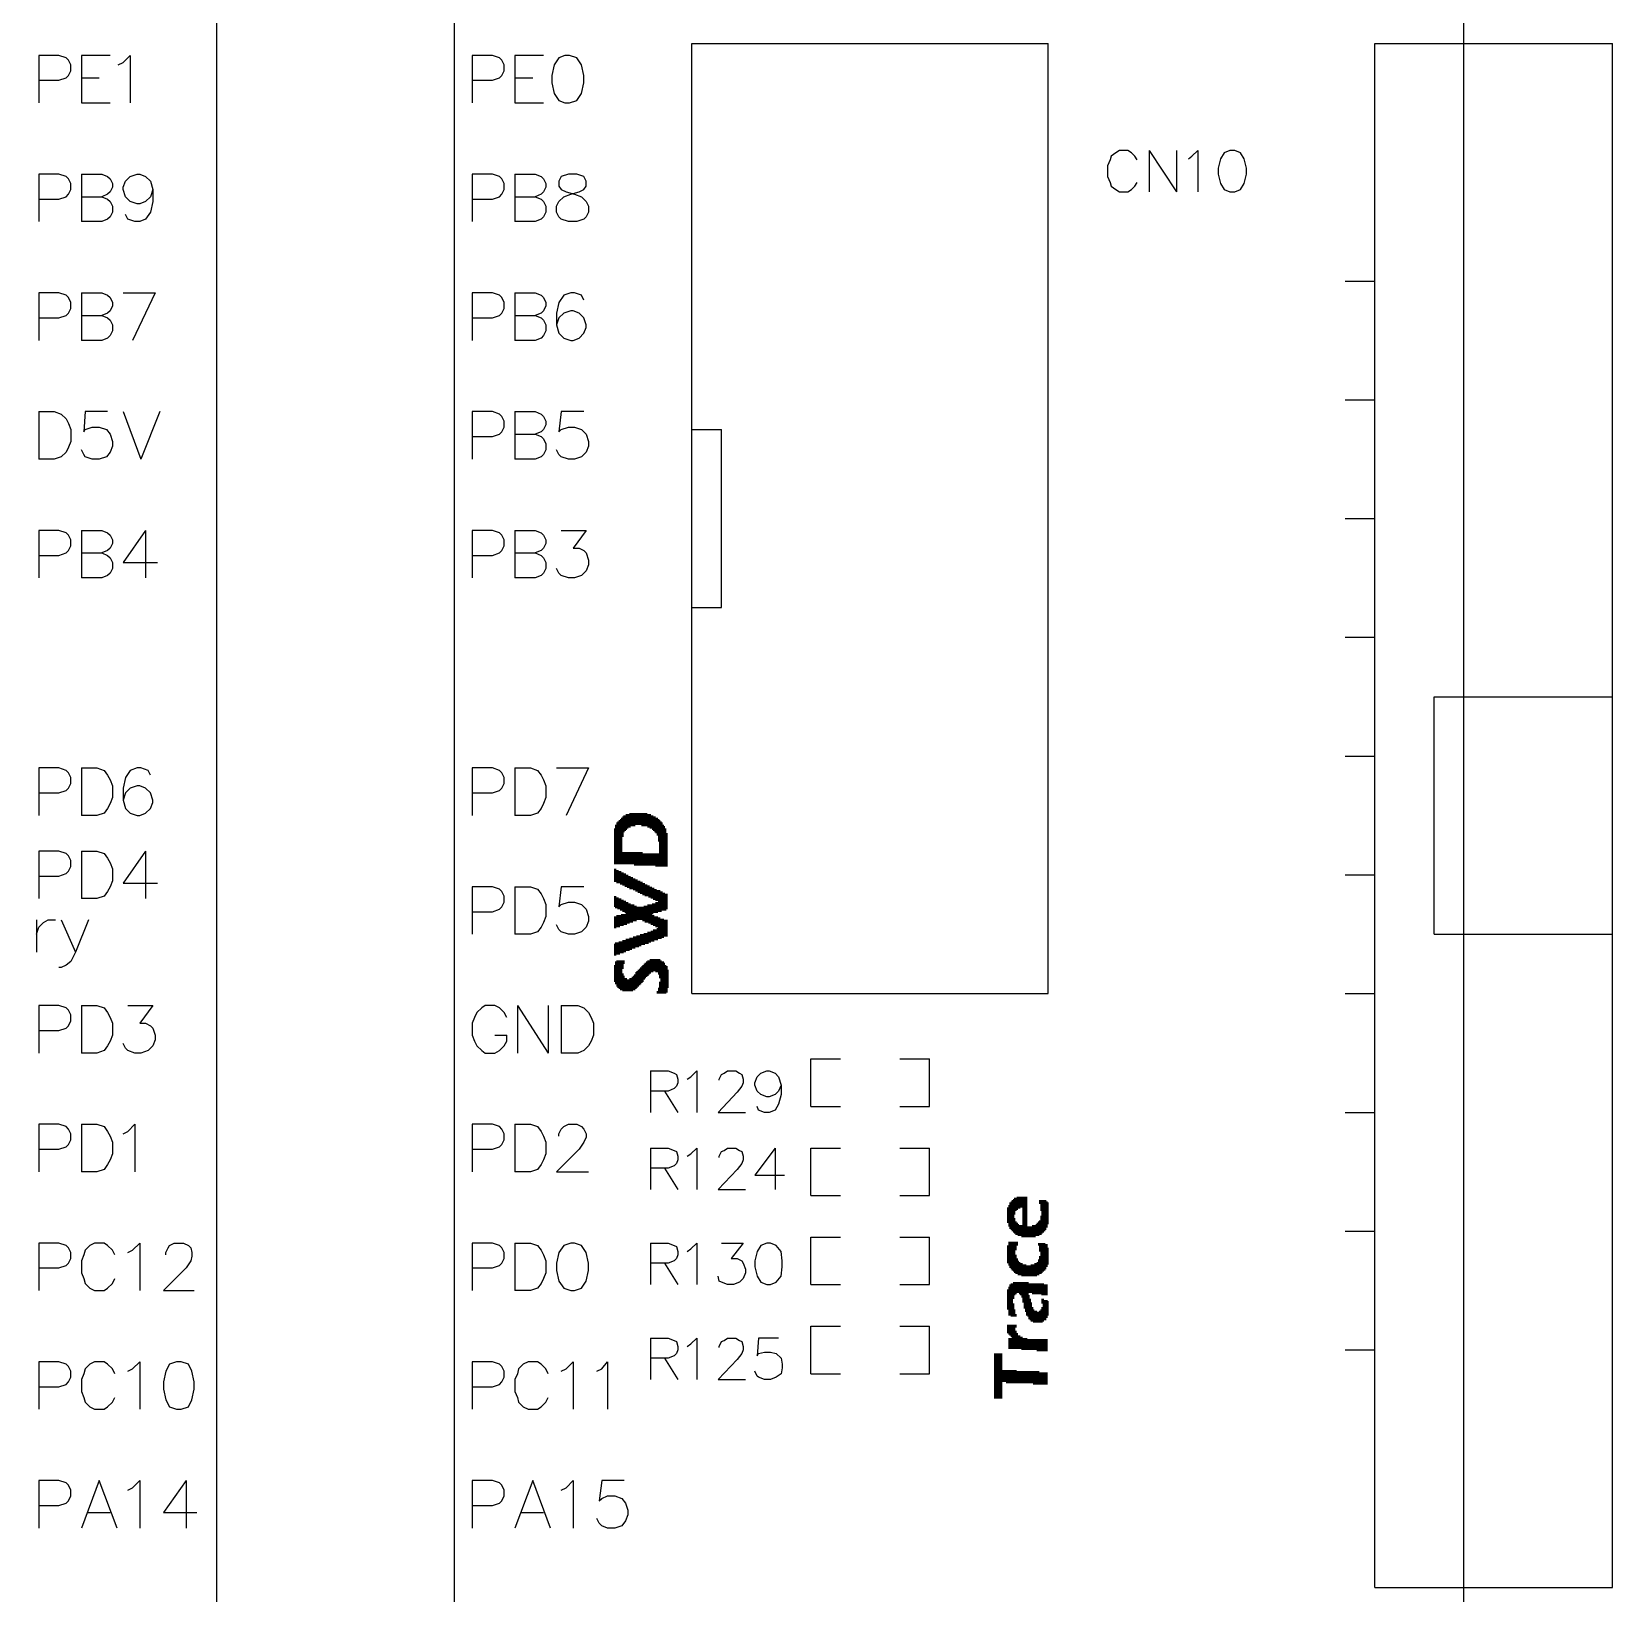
# Model space of a CAD drawing. Extents: x 38.11 to 42.78, y 50.2 to 57.
# Drawn here: x 41.444 to 42.775, y 53.82 to 55.135 of the extents above; entities that cross this region are included whole.
import ezdxf

# ---------------------------------------------------------------- set-up
doc = ezdxf.new("R2010")
doc.units = 0
doc.layers.add('gm1', color=3, linetype='CONTINUOUS')
doc.layers.add('gto', color=1, linetype='CONTINUOUS')

msp = doc.modelspace()

# ---------------------------------------------------------------- linework, layer by layer
at = {"layer": 'gm1', "color": 3}
msp.add_lwpolyline([(38.15, 50.2), (42.65, 50.2), (42.65, 57)], dxfattribs=at)
at = {"layer": 'gto', "color": 1}
for points in [[(38.15, 50.2), (42.65, 50.2), (42.65, 57)], [(41.6, 53.25), (41.6, 55.75), (41.8, 55.75)], [(41.8, 53.25), (41.8, 55.75)], [(42, 54.325), (42, 55.125)], [(42, 54.325), (42.3, 54.325), (42.3, 55.125)], [(42, 55.125), (42.3, 55.125)], [(42.575, 55.125), (42.775, 55.125)], [(42.575, 53.825), (42.575, 55.125)], [(42.775, 53.825), (42.775, 55.125)], [(41.45, 55.094), (41.467, 55.094), (41.473, 55.096), (41.475, 55.098), (41.477, 55.102), (41.477, 55.107), (41.475, 55.111), (41.473, 55.113), (41.467, 55.115), (41.45, 55.115), (41.45, 55.075)], [(41.51, 55.115), (41.486, 55.115), (41.486, 55.075), (41.51, 55.075)], [(41.517, 55.107), (41.521, 55.109), (41.527, 55.115), (41.527, 55.075)], [(41.815, 55.094), (41.832, 55.094), (41.838, 55.096), (41.84, 55.098), (41.842, 55.102), (41.842, 55.107), (41.84, 55.111), (41.838, 55.113), (41.832, 55.115), (41.815, 55.115), (41.815, 55.075)], [(41.875, 55.115), (41.851, 55.115), (41.851, 55.075), (41.875, 55.075)], [(41.893, 55.115), (41.888, 55.113), (41.884, 55.107), (41.882, 55.098), (41.882, 55.092), (41.884, 55.083), (41.888, 55.077), (41.893, 55.075), (41.897, 55.075), (41.903, 55.077), (41.907, 55.083), (41.909, 55.092), (41.909, 55.098), (41.907, 55.107), (41.903, 55.113), (41.897, 55.115), (41.893, 55.115)], [(41.486, 55.096), (41.501, 55.096)], [(41.851, 55.096), (41.866, 55.096)], [(42.375, 55.027), (42.373, 55.03), (42.37, 55.033), (42.367, 55.035), (42.36, 55.035), (42.357, 55.033), (42.353, 55.03), (42.352, 55.027), (42.35, 55.022), (42.35, 55.013), (42.352, 55.008), (42.353, 55.005), (42.357, 55.002), (42.36, 55), (42.367, 55), (42.37, 55.002), (42.373, 55.005), (42.375, 55.008)], [(42.385, 55.035), (42.385, 55)], [(42.385, 55.035), (42.408, 55)], [(42.408, 55.035), (42.408, 55)], [(42.418, 55.028), (42.421, 55.03), (42.426, 55.035), (42.426, 55)], [(42.453, 55.035), (42.448, 55.033), (42.445, 55.028), (42.443, 55.02), (42.443, 55.015), (42.445, 55.007), (42.448, 55.002), (42.453, 55), (42.457, 55), (42.462, 55.002), (42.465, 55.007), (42.467, 55.015), (42.467, 55.02), (42.465, 55.028), (42.462, 55.033), (42.457, 55.035), (42.453, 55.035)], [(41.45, 54.994), (41.467, 54.994), (41.473, 54.996), (41.475, 54.998), (41.477, 55.002), (41.477, 55.007), (41.475, 55.011), (41.473, 55.013), (41.467, 55.015), (41.45, 55.015), (41.45, 54.975)], [(41.486, 55.015), (41.486, 54.975)], [(41.486, 55.015), (41.503, 55.015), (41.508, 55.013), (41.51, 55.011), (41.512, 55.007), (41.512, 55.004), (41.51, 55), (41.508, 54.998), (41.503, 54.996)], [(41.546, 55.002), (41.544, 54.996), (41.54, 54.992), (41.535, 54.99), (41.533, 54.99), (41.527, 54.992), (41.523, 54.996), (41.521, 55.002), (41.521, 55.004), (41.523, 55.009), (41.527, 55.013), (41.533, 55.015), (41.535, 55.015), (41.54, 55.013), (41.544, 55.009), (41.546, 55.002), (41.546, 54.992), (41.544, 54.983), (41.54, 54.977), (41.535, 54.975), (41.531, 54.975), (41.525, 54.977), (41.523, 54.981)], [(41.815, 54.994), (41.832, 54.994), (41.838, 54.996), (41.84, 54.998), (41.842, 55.002), (41.842, 55.007), (41.84, 55.011), (41.838, 55.013), (41.832, 55.015), (41.815, 55.015), (41.815, 54.975)], [(41.851, 55.015), (41.851, 54.975)], [(41.851, 55.015), (41.868, 55.015), (41.873, 55.013), (41.875, 55.011), (41.877, 55.007), (41.877, 55.004), (41.875, 55), (41.873, 54.998), (41.868, 54.996)], [(41.896, 55.015), (41.89, 55.013), (41.888, 55.009), (41.888, 55.005), (41.89, 55.002), (41.894, 55), (41.901, 54.998), (41.907, 54.996), (41.911, 54.992), (41.913, 54.988), (41.913, 54.983), (41.911, 54.979), (41.909, 54.977), (41.903, 54.975), (41.896, 54.975), (41.89, 54.977), (41.888, 54.979), (41.886, 54.983), (41.886, 54.988), (41.888, 54.992), (41.892, 54.996), (41.898, 54.998), (41.905, 55), (41.909, 55.002), (41.911, 55.005), (41.911, 55.009), (41.909, 55.013), (41.903, 55.015), (41.896, 55.015)], [(41.486, 54.996), (41.503, 54.996), (41.508, 54.994), (41.51, 54.992), (41.512, 54.988), (41.512, 54.983), (41.51, 54.979), (41.508, 54.977), (41.503, 54.975), (41.486, 54.975)], [(41.851, 54.996), (41.868, 54.996), (41.873, 54.994), (41.875, 54.992), (41.877, 54.988), (41.877, 54.983), (41.875, 54.979), (41.873, 54.977), (41.868, 54.975), (41.851, 54.975)], [(42.55, 54.925), (42.575, 54.925)], [(41.45, 54.894), (41.467, 54.894), (41.473, 54.896), (41.475, 54.898), (41.477, 54.902), (41.477, 54.907), (41.475, 54.911), (41.473, 54.913), (41.467, 54.915), (41.45, 54.915), (41.45, 54.875)], [(41.486, 54.915), (41.486, 54.875)], [(41.486, 54.915), (41.503, 54.915), (41.508, 54.913), (41.51, 54.911), (41.512, 54.907), (41.512, 54.904), (41.51, 54.9), (41.508, 54.898), (41.503, 54.896)], [(41.521, 54.915), (41.548, 54.915)], [(41.548, 54.915), (41.529, 54.875)], [(41.815, 54.894), (41.832, 54.894), (41.838, 54.896), (41.84, 54.898), (41.842, 54.902), (41.842, 54.907), (41.84, 54.911), (41.838, 54.913), (41.832, 54.915), (41.815, 54.915), (41.815, 54.875)], [(41.851, 54.915), (41.851, 54.875)], [(41.851, 54.915), (41.868, 54.915), (41.873, 54.913), (41.875, 54.911), (41.877, 54.907), (41.877, 54.904), (41.875, 54.9), (41.873, 54.898), (41.868, 54.896)], [(41.909, 54.909), (41.907, 54.913), (41.901, 54.915), (41.898, 54.915), (41.892, 54.913), (41.888, 54.907), (41.886, 54.898), (41.886, 54.888), (41.888, 54.881), (41.892, 54.877), (41.898, 54.875), (41.9, 54.875), (41.905, 54.877), (41.909, 54.881), (41.911, 54.886), (41.911, 54.888), (41.909, 54.894), (41.905, 54.898), (41.9, 54.9), (41.898, 54.9), (41.892, 54.898), (41.888, 54.894), (41.886, 54.888)], [(41.486, 54.896), (41.503, 54.896), (41.508, 54.894), (41.51, 54.892), (41.512, 54.888), (41.512, 54.883), (41.51, 54.879), (41.508, 54.877), (41.503, 54.875), (41.486, 54.875)], [(41.851, 54.896), (41.868, 54.896), (41.873, 54.894), (41.875, 54.892), (41.877, 54.888), (41.877, 54.883), (41.875, 54.879), (41.873, 54.877), (41.868, 54.875), (41.851, 54.875)], [(42.55, 54.825), (42.575, 54.825)], [(41.45, 54.815), (41.45, 54.775)], [(41.45, 54.815), (41.463, 54.815), (41.469, 54.813), (41.473, 54.809), (41.475, 54.805), (41.477, 54.8), (41.477, 54.79), (41.475, 54.785), (41.473, 54.781), (41.469, 54.777), (41.463, 54.775), (41.45, 54.775)], [(41.508, 54.815), (41.489, 54.815), (41.488, 54.798), (41.489, 54.8), (41.495, 54.802), (41.501, 54.802), (41.507, 54.8), (41.51, 54.796), (41.512, 54.79), (41.512, 54.786), (41.51, 54.781), (41.507, 54.777), (41.501, 54.775), (41.495, 54.775), (41.489, 54.777), (41.488, 54.779), (41.486, 54.783)], [(41.521, 54.815), (41.536, 54.775)], [(41.552, 54.815), (41.536, 54.775)], [(41.815, 54.794), (41.832, 54.794), (41.838, 54.796), (41.84, 54.798), (41.842, 54.802), (41.842, 54.807), (41.84, 54.811), (41.838, 54.813), (41.832, 54.815), (41.815, 54.815), (41.815, 54.775)], [(41.851, 54.815), (41.851, 54.775)], [(41.851, 54.815), (41.868, 54.815), (41.873, 54.813), (41.875, 54.811), (41.877, 54.807), (41.877, 54.804), (41.875, 54.8), (41.873, 54.798), (41.868, 54.796)], [(41.909, 54.815), (41.89, 54.815), (41.888, 54.798), (41.89, 54.8), (41.896, 54.802), (41.901, 54.802), (41.907, 54.8), (41.911, 54.796), (41.913, 54.79), (41.913, 54.786), (41.911, 54.781), (41.907, 54.777), (41.901, 54.775), (41.896, 54.775), (41.89, 54.777), (41.888, 54.779), (41.886, 54.783)], [(42, 54.8), (42.025, 54.8)], [(42.025, 54.65), (42.025, 54.8)], [(41.851, 54.796), (41.868, 54.796), (41.873, 54.794), (41.875, 54.792), (41.877, 54.788), (41.877, 54.783), (41.875, 54.779), (41.873, 54.777), (41.868, 54.775), (41.851, 54.775)], [(42.55, 54.725), (42.575, 54.725)], [(41.45, 54.694), (41.467, 54.694), (41.473, 54.696), (41.475, 54.698), (41.477, 54.702), (41.477, 54.707), (41.475, 54.711), (41.473, 54.713), (41.467, 54.715), (41.45, 54.715), (41.45, 54.675)], [(41.486, 54.715), (41.486, 54.675)], [(41.486, 54.715), (41.503, 54.715), (41.508, 54.713), (41.51, 54.711), (41.512, 54.707), (41.512, 54.704), (41.51, 54.7), (41.508, 54.698), (41.503, 54.696)], [(41.54, 54.715), (41.521, 54.688), (41.55, 54.688)], [(41.54, 54.715), (41.54, 54.675)], [(41.815, 54.694), (41.832, 54.694), (41.838, 54.696), (41.84, 54.698), (41.842, 54.702), (41.842, 54.707), (41.84, 54.711), (41.838, 54.713), (41.832, 54.715), (41.815, 54.715), (41.815, 54.675)], [(41.851, 54.715), (41.851, 54.675)], [(41.851, 54.715), (41.868, 54.715), (41.873, 54.713), (41.875, 54.711), (41.877, 54.707), (41.877, 54.704), (41.875, 54.7), (41.873, 54.698), (41.868, 54.696)], [(41.89, 54.715), (41.911, 54.715), (41.9, 54.7), (41.905, 54.7), (41.909, 54.698), (41.911, 54.696), (41.913, 54.69), (41.913, 54.686), (41.911, 54.681), (41.907, 54.677), (41.901, 54.675), (41.896, 54.675), (41.89, 54.677), (41.888, 54.679), (41.886, 54.683)], [(41.486, 54.696), (41.503, 54.696), (41.508, 54.694), (41.51, 54.692), (41.512, 54.688), (41.512, 54.683), (41.51, 54.679), (41.508, 54.677), (41.503, 54.675), (41.486, 54.675)], [(41.851, 54.696), (41.868, 54.696), (41.873, 54.694), (41.875, 54.692), (41.877, 54.688), (41.877, 54.683), (41.875, 54.679), (41.873, 54.677), (41.868, 54.675), (41.851, 54.675)], [(42, 54.65), (42.025, 54.65)], [(42.55, 54.625), (42.575, 54.625)], [(42.625, 54.575), (42.775, 54.575)], [(42.625, 54.375), (42.625, 54.575)], [(42.55, 54.525), (42.575, 54.525)], [(41.45, 54.494), (41.467, 54.494), (41.473, 54.496), (41.475, 54.498), (41.477, 54.502), (41.477, 54.507), (41.475, 54.511), (41.473, 54.513), (41.467, 54.515), (41.45, 54.515), (41.45, 54.475)], [(41.486, 54.515), (41.486, 54.475)], [(41.486, 54.515), (41.499, 54.515), (41.505, 54.513), (41.508, 54.509), (41.51, 54.505), (41.512, 54.5), (41.512, 54.49), (41.51, 54.485), (41.508, 54.481), (41.505, 54.477), (41.499, 54.475), (41.486, 54.475)], [(41.544, 54.509), (41.542, 54.513), (41.536, 54.515), (41.533, 54.515), (41.527, 54.513), (41.523, 54.507), (41.521, 54.498), (41.521, 54.488), (41.523, 54.481), (41.527, 54.477), (41.533, 54.475), (41.535, 54.475), (41.54, 54.477), (41.544, 54.481), (41.546, 54.486), (41.546, 54.488), (41.544, 54.494), (41.54, 54.498), (41.535, 54.5), (41.533, 54.5), (41.527, 54.498), (41.523, 54.494), (41.521, 54.488)], [(41.815, 54.494), (41.832, 54.494), (41.838, 54.496), (41.84, 54.498), (41.842, 54.502), (41.842, 54.507), (41.84, 54.511), (41.838, 54.513), (41.832, 54.515), (41.815, 54.515), (41.815, 54.475)], [(41.851, 54.515), (41.851, 54.475)], [(41.851, 54.515), (41.864, 54.515), (41.87, 54.513), (41.873, 54.509), (41.875, 54.505), (41.877, 54.5), (41.877, 54.49), (41.875, 54.485), (41.873, 54.481), (41.87, 54.477), (41.864, 54.475), (41.851, 54.475)], [(41.886, 54.515), (41.913, 54.515)], [(41.913, 54.515), (41.894, 54.475)], [(41.936, 54.434), (41.936, 54.467)], [(41.937, 54.434), (41.937, 54.469)], [(41.938, 54.434), (41.938, 54.47)], [(41.939, 54.434), (41.939, 54.471)], [(41.94, 54.434), (41.94, 54.472)], [(41.941, 54.434), (41.941, 54.473)], [(41.942, 54.457), (41.942, 54.474)], [(41.943, 54.461), (41.943, 54.475)], [(41.944, 54.462), (41.944, 54.475)], [(41.945, 54.463), (41.945, 54.476)], [(41.946, 54.464), (41.946, 54.476)], [(41.947, 54.465), (41.947, 54.476)], [(41.948, 54.465), (41.948, 54.477)], [(41.949, 54.466), (41.949, 54.477)], [(41.95, 54.466), (41.95, 54.477)], [(41.951, 54.466), (41.951, 54.477)], [(41.952, 54.466), (41.952, 54.477)], [(41.953, 54.467), (41.953, 54.477)], [(41.954, 54.467), (41.954, 54.477)], [(41.955, 54.467), (41.955, 54.477)], [(41.956, 54.467), (41.956, 54.477)], [(41.957, 54.467), (41.957, 54.477)], [(41.958, 54.466), (41.958, 54.477)], [(41.959, 54.466), (41.959, 54.477)], [(41.96, 54.466), (41.96, 54.477)], [(41.961, 54.466), (41.961, 54.477)], [(41.962, 54.466), (41.962, 54.477)], [(41.963, 54.465), (41.963, 54.476)], [(41.964, 54.465), (41.964, 54.476)], [(41.965, 54.464), (41.965, 54.476)], [(41.966, 54.464), (41.966, 54.475)], [(41.967, 54.463), (41.967, 54.475)], [(41.968, 54.462), (41.968, 54.474)], [(41.969, 54.461), (41.969, 54.474)], [(41.97, 54.46), (41.97, 54.473)], [(41.971, 54.458), (41.971, 54.473)], [(41.972, 54.453), (41.972, 54.472)], [(41.973, 54.432), (41.973, 54.471)], [(41.974, 54.432), (41.974, 54.47)], [(41.975, 54.432), (41.975, 54.469)], [(41.976, 54.432), (41.976, 54.467)], [(41.977, 54.432), (41.977, 54.466)], [(41.935, 54.434), (41.935, 54.464)], [(41.978, 54.432), (41.978, 54.464)], [(41.979, 54.432), (41.979, 54.46)], [(41.45, 54.424), (41.467, 54.424), (41.473, 54.426), (41.475, 54.428), (41.477, 54.432), (41.477, 54.437), (41.475, 54.441), (41.473, 54.443), (41.467, 54.445), (41.45, 54.445), (41.45, 54.405)], [(41.486, 54.445), (41.486, 54.405)], [(41.486, 54.445), (41.499, 54.445), (41.505, 54.443), (41.508, 54.439), (41.51, 54.435), (41.512, 54.43), (41.512, 54.42), (41.51, 54.415), (41.508, 54.411), (41.505, 54.407), (41.499, 54.405), (41.486, 54.405)], [(41.54, 54.445), (41.521, 54.418), (41.55, 54.418)], [(41.54, 54.445), (41.54, 54.405)], [(41.942, 54.434), (41.942, 54.444)], [(41.943, 54.434), (41.943, 54.444)], [(41.944, 54.434), (41.944, 54.444)], [(41.945, 54.434), (41.945, 54.444)], [(41.946, 54.434), (41.946, 54.444)], [(41.947, 54.434), (41.947, 54.444)], [(41.948, 54.434), (41.948, 54.444)], [(41.949, 54.434), (41.949, 54.444)], [(41.95, 54.434), (41.95, 54.444)], [(41.951, 54.434), (41.951, 54.444)], [(41.952, 54.433), (41.952, 54.444)], [(41.953, 54.433), (41.953, 54.444)], [(41.954, 54.433), (41.954, 54.444)], [(41.955, 54.433), (41.955, 54.444)], [(41.956, 54.433), (41.956, 54.444)], [(41.957, 54.433), (41.957, 54.444)], [(41.958, 54.433), (41.958, 54.444)], [(41.959, 54.433), (41.959, 54.443)], [(41.96, 54.433), (41.96, 54.443)], [(41.961, 54.433), (41.961, 54.443)], [(41.962, 54.433), (41.962, 54.443)], [(41.963, 54.433), (41.963, 54.443)], [(41.964, 54.433), (41.964, 54.443)], [(41.965, 54.433), (41.965, 54.443)], [(41.966, 54.433), (41.966, 54.443)], [(41.967, 54.433), (41.967, 54.443)], [(41.968, 54.433), (41.968, 54.443)], [(41.969, 54.433), (41.969, 54.443)], [(41.97, 54.432), (41.97, 54.443)], [(41.971, 54.432), (41.971, 54.443)], [(41.972, 54.432), (41.972, 54.443)], [(41.935, 54.419), (41.935, 54.43)], [(41.936, 54.419), (41.936, 54.43)], [(41.937, 54.418), (41.937, 54.429)], [(41.938, 54.418), (41.938, 54.429)], [(41.939, 54.418), (41.939, 54.428)], [(41.94, 54.417), (41.94, 54.428)], [(41.941, 54.417), (41.941, 54.427)], [(41.942, 54.416), (41.942, 54.427)], [(41.943, 54.416), (41.943, 54.426)], [(41.944, 54.415), (41.944, 54.426)], [(41.945, 54.415), (41.945, 54.425)], [(41.946, 54.414), (41.946, 54.425)], [(42.55, 54.425), (42.575, 54.425)], [(41.815, 54.394), (41.832, 54.394), (41.838, 54.396), (41.84, 54.398), (41.842, 54.402), (41.842, 54.407), (41.84, 54.411), (41.838, 54.413), (41.832, 54.415), (41.815, 54.415), (41.815, 54.375)], [(41.851, 54.415), (41.851, 54.375)], [(41.851, 54.415), (41.864, 54.415), (41.87, 54.413), (41.873, 54.409), (41.875, 54.405), (41.877, 54.4), (41.877, 54.39), (41.875, 54.385), (41.873, 54.381), (41.87, 54.377), (41.864, 54.375), (41.851, 54.375)], [(41.909, 54.415), (41.89, 54.415), (41.888, 54.398), (41.89, 54.4), (41.896, 54.402), (41.901, 54.402), (41.907, 54.4), (41.911, 54.396), (41.913, 54.39), (41.913, 54.386), (41.911, 54.381), (41.907, 54.377), (41.901, 54.375), (41.896, 54.375), (41.89, 54.377), (41.888, 54.379), (41.886, 54.383)], [(41.947, 54.414), (41.947, 54.424)], [(41.948, 54.413), (41.948, 54.424)], [(41.949, 54.413), (41.949, 54.423)], [(41.95, 54.413), (41.95, 54.423)], [(41.951, 54.412), (41.951, 54.422)], [(41.952, 54.412), (41.952, 54.422)], [(41.953, 54.411), (41.953, 54.421)], [(41.954, 54.411), (41.954, 54.421)], [(41.955, 54.41), (41.955, 54.42)], [(41.956, 54.41), (41.956, 54.42)], [(41.957, 54.409), (41.957, 54.419)], [(41.958, 54.409), (41.958, 54.419)], [(41.959, 54.408), (41.959, 54.418)], [(41.96, 54.408), (41.96, 54.418)], [(41.961, 54.407), (41.961, 54.417)], [(41.962, 54.407), (41.962, 54.417)], [(41.963, 54.407), (41.963, 54.416)], [(41.964, 54.406), (41.964, 54.416)], [(41.965, 54.406), (41.965, 54.415)], [(41.966, 54.405), (41.966, 54.415)], [(41.967, 54.405), (41.967, 54.414)], [(41.968, 54.404), (41.968, 54.414)], [(41.969, 54.404), (41.969, 54.413)], [(41.97, 54.403), (41.97, 54.413)], [(41.971, 54.403), (41.971, 54.412)], [(41.972, 54.394), (41.972, 54.412)], [(41.973, 54.394), (41.973, 54.412)], [(41.935, 54.398), (41.935, 54.407)], [(41.936, 54.397), (41.936, 54.407)], [(41.937, 54.397), (41.937, 54.406)], [(41.938, 54.396), (41.938, 54.406)], [(41.939, 54.396), (41.939, 54.405)], [(41.94, 54.395), (41.94, 54.405)], [(41.941, 54.395), (41.941, 54.404)], [(41.942, 54.394), (41.942, 54.404)], [(41.943, 54.394), (41.943, 54.403)], [(41.944, 54.393), (41.944, 54.403)], [(41.945, 54.383), (41.945, 54.402)], [(41.946, 54.384), (41.946, 54.402)], [(41.947, 54.384), (41.947, 54.401)], [(41.948, 54.385), (41.948, 54.401)], [(41.949, 54.385), (41.949, 54.4)], [(41.95, 54.385), (41.95, 54.4)], [(41.951, 54.386), (41.951, 54.4)], [(41.952, 54.386), (41.952, 54.399)], [(41.953, 54.386), (41.953, 54.399)], [(41.954, 54.387), (41.954, 54.398)], [(41.955, 54.387), (41.955, 54.398)], [(41.956, 54.387), (41.956, 54.398)], [(41.957, 54.387), (41.957, 54.398)], [(41.958, 54.387), (41.958, 54.398)], [(41.959, 54.386), (41.959, 54.398)], [(41.96, 54.386), (41.96, 54.399)], [(41.961, 54.385), (41.961, 54.399)], [(41.962, 54.385), (41.962, 54.399)], [(41.963, 54.385), (41.963, 54.4)], [(41.964, 54.384), (41.964, 54.4)], [(41.965, 54.384), (41.965, 54.4)], [(41.966, 54.383), (41.966, 54.4)], [(41.967, 54.392), (41.967, 54.401)], [(41.968, 54.393), (41.968, 54.401)], [(41.969, 54.393), (41.969, 54.401)], [(41.97, 54.393), (41.97, 54.402)], [(41.971, 54.393), (41.971, 54.402)], [(41.974, 54.394), (41.974, 54.411)], [(41.975, 54.395), (41.975, 54.411)], [(41.976, 54.395), (41.976, 54.41)], [(41.977, 54.395), (41.977, 54.41)], [(41.978, 54.395), (41.978, 54.409)], [(41.979, 54.396), (41.979, 54.409)], [(41.448, 54.387), (41.448, 54.36)], [(41.448, 54.375), (41.45, 54.381), (41.454, 54.385), (41.458, 54.387), (41.464, 54.387)], [(41.492, 54.387), (41.481, 54.36), (41.477, 54.352), (41.473, 54.349), (41.469, 54.347), (41.467, 54.347)], [(41.469, 54.387), (41.481, 54.36)], [(41.935, 54.38), (41.935, 54.39)], [(41.936, 54.38), (41.936, 54.39)], [(41.937, 54.381), (41.937, 54.391)], [(41.938, 54.381), (41.938, 54.391)], [(41.939, 54.381), (41.939, 54.391)], [(41.94, 54.382), (41.94, 54.391)], [(41.941, 54.382), (41.941, 54.392)], [(41.942, 54.382), (41.942, 54.392)], [(41.943, 54.383), (41.943, 54.392)], [(41.944, 54.383), (41.944, 54.392)], [(41.967, 54.383), (41.967, 54.391)], [(41.968, 54.382), (41.968, 54.391)], [(41.969, 54.382), (41.969, 54.39)], [(41.97, 54.381), (41.97, 54.39)], [(41.971, 54.381), (41.971, 54.39)], [(41.972, 54.371), (41.972, 54.389)], [(41.973, 54.371), (41.973, 54.389)], [(41.974, 54.371), (41.974, 54.388)], [(41.975, 54.372), (41.975, 54.388)], [(41.976, 54.372), (41.976, 54.388)], [(41.977, 54.373), (41.977, 54.387)], [(41.978, 54.373), (41.978, 54.387)], [(41.979, 54.373), (41.979, 54.387)], [(41.948, 54.362), (41.948, 54.372)], [(41.949, 54.362), (41.949, 54.372)], [(41.95, 54.363), (41.95, 54.372)], [(41.951, 54.363), (41.951, 54.373)], [(41.952, 54.363), (41.952, 54.373)], [(41.953, 54.364), (41.953, 54.373)], [(41.954, 54.364), (41.954, 54.374)], [(41.955, 54.364), (41.955, 54.374)], [(41.956, 54.365), (41.956, 54.374)], [(41.957, 54.365), (41.957, 54.375)], [(41.958, 54.366), (41.958, 54.375)], [(41.959, 54.366), (41.959, 54.375)], [(41.96, 54.366), (41.96, 54.376)], [(41.961, 54.367), (41.961, 54.376)], [(41.962, 54.367), (41.962, 54.376)], [(41.963, 54.367), (41.963, 54.377)], [(41.964, 54.368), (41.964, 54.377)], [(41.965, 54.368), (41.965, 54.377)], [(41.966, 54.369), (41.966, 54.378)], [(41.967, 54.369), (41.967, 54.378)], [(41.968, 54.369), (41.968, 54.379)], [(41.969, 54.37), (41.969, 54.379)], [(41.97, 54.37), (41.97, 54.379)], [(41.971, 54.37), (41.971, 54.38)], [(42.625, 54.375), (42.775, 54.375)], [(41.935, 54.357), (41.935, 54.367)], [(41.936, 54.357), (41.936, 54.368)], [(41.937, 54.358), (41.937, 54.368)], [(41.938, 54.358), (41.938, 54.368)], [(41.939, 54.358), (41.939, 54.369)], [(41.94, 54.359), (41.94, 54.369)], [(41.941, 54.359), (41.941, 54.369)], [(41.942, 54.359), (41.942, 54.37)], [(41.943, 54.36), (41.943, 54.37)], [(41.944, 54.36), (41.944, 54.37)], [(41.945, 54.361), (41.945, 54.371)], [(41.946, 54.361), (41.946, 54.371)], [(41.947, 54.361), (41.947, 54.371)], [(41.935, 54.335), (41.935, 54.349)], [(41.936, 54.333), (41.936, 54.352)], [(41.937, 54.331), (41.937, 54.353)], [(41.938, 54.33), (41.938, 54.353)], [(41.939, 54.329), (41.939, 54.353)], [(41.94, 54.328), (41.94, 54.353)], [(41.941, 54.328), (41.941, 54.353)], [(41.942, 54.346), (41.942, 54.353)], [(41.943, 54.35), (41.943, 54.353)], [(41.955, 54.331), (41.955, 54.345)], [(41.956, 54.332), (41.956, 54.346)], [(41.957, 54.333), (41.957, 54.347)], [(41.958, 54.334), (41.958, 54.348)], [(41.959, 54.335), (41.959, 54.349)], [(41.96, 54.337), (41.96, 54.35)], [(41.961, 54.338), (41.961, 54.351)], [(41.962, 54.339), (41.962, 54.352)], [(41.963, 54.34), (41.963, 54.353)], [(41.964, 54.341), (41.964, 54.353)], [(41.965, 54.342), (41.965, 54.354)], [(41.966, 54.343), (41.966, 54.354)], [(41.967, 54.343), (41.967, 54.354)], [(41.968, 54.344), (41.968, 54.354)], [(41.969, 54.344), (41.969, 54.354)], [(41.97, 54.343), (41.97, 54.354)], [(41.971, 54.343), (41.971, 54.354)], [(41.972, 54.341), (41.972, 54.354)], [(41.973, 54.338), (41.973, 54.354)], [(41.974, 54.325), (41.974, 54.353)], [(41.975, 54.325), (41.975, 54.352)], [(41.976, 54.325), (41.976, 54.352)], [(41.977, 54.325), (41.977, 54.351)], [(41.978, 54.325), (41.978, 54.349)], [(41.979, 54.326), (41.979, 54.348)], [(41.98, 54.33), (41.98, 54.345)], [(41.942, 54.327), (41.942, 54.342)], [(41.943, 54.327), (41.943, 54.34)], [(41.944, 54.327), (41.944, 54.338)], [(41.945, 54.327), (41.945, 54.338)], [(41.946, 54.327), (41.946, 54.337)], [(41.947, 54.327), (41.947, 54.337)], [(41.948, 54.327), (41.948, 54.338)], [(41.949, 54.327), (41.949, 54.338)], [(41.95, 54.327), (41.95, 54.339)], [(41.951, 54.328), (41.951, 54.34)], [(41.952, 54.328), (41.952, 54.341)], [(41.953, 54.329), (41.953, 54.343)], [(41.954, 54.33), (41.954, 54.344)], [(41.973, 54.325), (41.973, 54.335)], [(41.971, 54.325), (41.971, 54.327)], [(41.972, 54.325), (41.972, 54.33)], [(42.55, 54.325), (42.575, 54.325)], [(41.45, 54.294), (41.467, 54.294), (41.473, 54.296), (41.475, 54.298), (41.477, 54.302), (41.477, 54.307), (41.475, 54.311), (41.473, 54.313), (41.467, 54.315), (41.45, 54.315), (41.45, 54.275)], [(41.486, 54.315), (41.486, 54.275)], [(41.486, 54.315), (41.499, 54.315), (41.505, 54.313), (41.508, 54.309), (41.51, 54.305), (41.512, 54.3), (41.512, 54.29), (41.51, 54.285), (41.508, 54.281), (41.505, 54.277), (41.499, 54.275), (41.486, 54.275)], [(41.525, 54.315), (41.546, 54.315), (41.535, 54.3), (41.54, 54.3), (41.544, 54.298), (41.546, 54.296), (41.548, 54.29), (41.548, 54.286), (41.546, 54.281), (41.542, 54.277), (41.536, 54.275), (41.531, 54.275), (41.525, 54.277), (41.523, 54.279), (41.521, 54.283)], [(41.844, 54.305), (41.842, 54.309), (41.838, 54.313), (41.834, 54.315), (41.826, 54.315), (41.823, 54.313), (41.819, 54.309), (41.817, 54.305), (41.815, 54.3), (41.815, 54.29), (41.817, 54.285), (41.819, 54.281), (41.823, 54.277), (41.826, 54.275), (41.834, 54.275), (41.838, 54.277), (41.842, 54.281), (41.844, 54.285), (41.844, 54.29)], [(41.853, 54.315), (41.853, 54.275)], [(41.853, 54.315), (41.879, 54.275)], [(41.879, 54.315), (41.879, 54.275)], [(41.89, 54.315), (41.89, 54.275)], [(41.89, 54.315), (41.904, 54.315), (41.909, 54.313), (41.913, 54.309), (41.915, 54.305), (41.917, 54.3), (41.917, 54.29), (41.915, 54.285), (41.913, 54.281), (41.909, 54.277), (41.904, 54.275), (41.89, 54.275)], [(41.834, 54.29), (41.844, 54.29)], [(42.1, 54.27), (42.125, 54.27)], [(42.1, 54.23), (42.1, 54.27)], [(42.175, 54.23), (42.2, 54.23), (42.2, 54.27)], [(42.175, 54.27), (42.2, 54.27)], [(41.965, 54.26), (41.965, 54.225)], [(41.965, 54.26), (41.98, 54.26), (41.985, 54.258), (41.987, 54.257), (41.988, 54.253), (41.988, 54.25), (41.987, 54.247), (41.985, 54.245), (41.98, 54.243), (41.965, 54.243)], [(41.996, 54.253), (41.999, 54.255), (42.004, 54.26), (42.004, 54.225)], [(42.023, 54.252), (42.023, 54.253), (42.025, 54.257), (42.027, 54.258), (42.03, 54.26), (42.037, 54.26), (42.04, 54.258), (42.042, 54.257), (42.043, 54.253), (42.043, 54.25), (42.042, 54.247), (42.038, 54.242), (42.022, 54.225), (42.045, 54.225)], [(42.075, 54.248), (42.073, 54.243), (42.07, 54.24), (42.065, 54.238), (42.063, 54.238), (42.058, 54.24), (42.055, 54.243), (42.053, 54.248), (42.053, 54.25), (42.055, 54.255), (42.058, 54.258), (42.063, 54.26), (42.065, 54.26), (42.07, 54.258), (42.073, 54.255), (42.075, 54.248), (42.075, 54.24), (42.073, 54.232), (42.07, 54.227), (42.065, 54.225), (42.061, 54.225), (42.056, 54.227), (42.055, 54.23)], [(41.977, 54.243), (41.988, 54.225)], [(42.1, 54.23), (42.125, 54.23)], [(42.55, 54.225), (42.575, 54.225)], [(41.45, 54.194), (41.467, 54.194), (41.473, 54.196), (41.475, 54.198), (41.477, 54.202), (41.477, 54.207), (41.475, 54.211), (41.473, 54.213), (41.467, 54.215), (41.45, 54.215), (41.45, 54.175)], [(41.486, 54.215), (41.486, 54.175)], [(41.486, 54.215), (41.499, 54.215), (41.505, 54.213), (41.508, 54.209), (41.51, 54.205), (41.512, 54.2), (41.512, 54.19), (41.51, 54.185), (41.508, 54.181), (41.505, 54.177), (41.499, 54.175), (41.486, 54.175)], [(41.521, 54.207), (41.525, 54.209), (41.531, 54.215), (41.531, 54.175)], [(41.815, 54.194), (41.832, 54.194), (41.838, 54.196), (41.84, 54.198), (41.842, 54.202), (41.842, 54.207), (41.84, 54.211), (41.838, 54.213), (41.832, 54.215), (41.815, 54.215), (41.815, 54.175)], [(41.851, 54.215), (41.851, 54.175)], [(41.851, 54.215), (41.864, 54.215), (41.87, 54.213), (41.873, 54.209), (41.875, 54.205), (41.877, 54.2), (41.877, 54.19), (41.875, 54.185), (41.873, 54.181), (41.87, 54.177), (41.864, 54.175), (41.851, 54.175)], [(41.888, 54.205), (41.888, 54.207), (41.89, 54.211), (41.892, 54.213), (41.896, 54.215), (41.903, 54.215), (41.907, 54.213), (41.909, 54.211), (41.911, 54.207), (41.911, 54.204), (41.909, 54.2), (41.905, 54.194), (41.886, 54.175), (41.913, 54.175)], [(41.965, 54.195), (41.965, 54.16)], [(41.965, 54.195), (41.98, 54.195), (41.985, 54.193), (41.987, 54.192), (41.988, 54.188), (41.988, 54.185), (41.987, 54.182), (41.985, 54.18), (41.98, 54.178), (41.965, 54.178)], [(41.996, 54.188), (41.999, 54.19), (42.004, 54.195), (42.004, 54.16)], [(42.023, 54.187), (42.023, 54.188), (42.025, 54.192), (42.027, 54.193), (42.03, 54.195), (42.037, 54.195), (42.04, 54.193), (42.042, 54.192), (42.043, 54.188), (42.043, 54.185), (42.042, 54.182), (42.038, 54.177), (42.022, 54.16), (42.045, 54.16)], [(42.07, 54.195), (42.053, 54.172), (42.078, 54.172)], [(42.07, 54.195), (42.07, 54.16)], [(42.1, 54.195), (42.125, 54.195)], [(42.1, 54.155), (42.1, 54.195)], [(42.175, 54.155), (42.2, 54.155), (42.2, 54.195)], [(42.175, 54.195), (42.2, 54.195)], [(41.977, 54.178), (41.988, 54.16)], [(42.1, 54.155), (42.125, 54.155)], [(42.267, 54.129), (42.267, 54.147)], [(42.268, 54.127), (42.268, 54.149)], [(42.269, 54.126), (42.269, 54.15)], [(42.27, 54.125), (42.27, 54.151)], [(42.271, 54.124), (42.271, 54.152)], [(42.272, 54.139), (42.272, 54.153)], [(42.273, 54.142), (42.273, 54.153)], [(42.274, 54.143), (42.274, 54.154)], [(42.275, 54.144), (42.275, 54.154)], [(42.276, 54.144), (42.276, 54.154)], [(42.277, 54.145), (42.277, 54.154)], [(42.278, 54.145), (42.278, 54.154)], [(42.279, 54.12), (42.279, 54.154)], [(42.28, 54.12), (42.28, 54.154)], [(42.281, 54.12), (42.281, 54.154)], [(42.282, 54.12), (42.282, 54.154)], [(42.293, 54.148), (42.293, 54.151)], [(42.294, 54.142), (42.294, 54.151)], [(42.295, 54.123), (42.295, 54.151)], [(42.296, 54.124), (42.296, 54.151)], [(42.297, 54.125), (42.297, 54.151)], [(42.298, 54.126), (42.298, 54.151)], [(42.299, 54.128), (42.299, 54.15)], [(42.3, 54.131), (42.3, 54.149)], [(42.266, 54.132), (42.266, 54.145)], [(42.272, 54.123), (42.272, 54.136)], [(42.273, 54.122), (42.273, 54.133)], [(42.274, 54.122), (42.274, 54.132)], [(42.291, 54.121), (42.291, 54.132)], [(42.292, 54.121), (42.292, 54.133)], [(42.293, 54.122), (42.293, 54.134)], [(42.294, 54.122), (42.294, 54.138)], [(42.1, 54.08), (42.1, 54.12), (42.125, 54.12)], [(42.175, 54.12), (42.2, 54.12)], [(42.2, 54.08), (42.2, 54.12)], [(42.275, 54.121), (42.275, 54.131)], [(42.276, 54.121), (42.276, 54.13)], [(42.277, 54.121), (42.277, 54.13)], [(42.278, 54.12), (42.278, 54.13)], [(42.283, 54.12), (42.283, 54.129)], [(42.284, 54.12), (42.284, 54.129)], [(42.285, 54.12), (42.285, 54.129)], [(42.286, 54.12), (42.286, 54.129)], [(42.287, 54.12), (42.287, 54.13)], [(42.288, 54.12), (42.288, 54.13)], [(42.289, 54.12), (42.289, 54.13)], [(42.29, 54.121), (42.29, 54.131)], [(42.55, 54.125), (42.575, 54.125)], [(41.45, 54.094), (41.467, 54.094), (41.473, 54.096), (41.475, 54.098), (41.477, 54.102), (41.477, 54.107), (41.475, 54.111), (41.473, 54.113), (41.467, 54.115), (41.45, 54.115), (41.45, 54.075)], [(41.514, 54.105), (41.512, 54.109), (41.508, 54.113), (41.505, 54.115), (41.497, 54.115), (41.493, 54.113), (41.489, 54.109), (41.488, 54.105), (41.486, 54.1), (41.486, 54.09), (41.488, 54.085), (41.489, 54.081), (41.493, 54.077), (41.497, 54.075), (41.505, 54.075), (41.508, 54.077), (41.512, 54.081), (41.514, 54.085)], [(41.525, 54.107), (41.529, 54.109), (41.535, 54.115), (41.535, 54.075)], [(41.557, 54.105), (41.557, 54.107), (41.559, 54.111), (41.56, 54.113), (41.564, 54.115), (41.572, 54.115), (41.576, 54.113), (41.578, 54.111), (41.579, 54.107), (41.579, 54.104), (41.578, 54.1), (41.574, 54.094), (41.555, 54.075), (41.581, 54.075)], [(41.815, 54.094), (41.832, 54.094), (41.838, 54.096), (41.84, 54.098), (41.842, 54.102), (41.842, 54.107), (41.84, 54.111), (41.838, 54.113), (41.832, 54.115), (41.815, 54.115), (41.815, 54.075)], [(41.851, 54.115), (41.851, 54.075)], [(41.851, 54.115), (41.864, 54.115), (41.87, 54.113), (41.873, 54.109), (41.875, 54.105), (41.877, 54.1), (41.877, 54.09), (41.875, 54.085), (41.873, 54.081), (41.87, 54.077), (41.864, 54.075), (41.851, 54.075)], [(41.898, 54.115), (41.892, 54.113), (41.888, 54.107), (41.886, 54.098), (41.886, 54.092), (41.888, 54.083), (41.892, 54.077), (41.898, 54.075), (41.901, 54.075), (41.907, 54.077), (41.911, 54.083), (41.913, 54.092), (41.913, 54.098), (41.911, 54.107), (41.907, 54.113), (41.901, 54.115), (41.898, 54.115)], [(41.965, 54.115), (41.965, 54.08)], [(41.965, 54.115), (41.98, 54.115), (41.985, 54.113), (41.987, 54.112), (41.988, 54.108), (41.988, 54.105), (41.987, 54.102), (41.985, 54.1), (41.98, 54.098), (41.965, 54.098)], [(41.996, 54.108), (41.999, 54.11), (42.004, 54.115), (42.004, 54.08)], [(42.025, 54.115), (42.043, 54.115), (42.033, 54.102), (42.038, 54.102), (42.042, 54.1), (42.043, 54.098), (42.045, 54.093), (42.045, 54.09), (42.043, 54.085), (42.04, 54.082), (42.035, 54.08), (42.03, 54.08), (42.025, 54.082), (42.023, 54.083), (42.022, 54.087)], [(42.063, 54.115), (42.058, 54.113), (42.055, 54.108), (42.053, 54.1), (42.053, 54.095), (42.055, 54.087), (42.058, 54.082), (42.063, 54.08), (42.066, 54.08), (42.071, 54.082), (42.075, 54.087), (42.076, 54.095), (42.076, 54.1), (42.075, 54.108), (42.071, 54.113), (42.066, 54.115), (42.063, 54.115)], [(42.266, 54.098), (42.266, 54.113)], [(42.267, 54.096), (42.267, 54.116)], [(42.268, 54.094), (42.268, 54.116)], [(42.269, 54.093), (42.269, 54.116)], [(42.27, 54.092), (42.27, 54.116)], [(42.271, 54.091), (42.271, 54.116)], [(42.272, 54.09), (42.272, 54.116)], [(42.273, 54.109), (42.273, 54.116)], [(42.274, 54.113), (42.274, 54.116)], [(42.292, 54.113), (42.292, 54.115)], [(42.293, 54.108), (42.293, 54.115)], [(42.294, 54.089), (42.294, 54.115)], [(42.295, 54.09), (42.295, 54.115)], [(42.296, 54.091), (42.296, 54.115)], [(42.297, 54.092), (42.297, 54.115)], [(42.298, 54.093), (42.298, 54.114)], [(42.299, 54.095), (42.299, 54.114)], [(42.3, 54.097), (42.3, 54.111)], [(41.977, 54.098), (41.988, 54.08)], [(42.273, 54.089), (42.273, 54.105)], [(42.274, 54.089), (42.274, 54.102)], [(42.275, 54.088), (42.275, 54.1)], [(42.276, 54.088), (42.276, 54.099)], [(42.277, 54.088), (42.277, 54.098)], [(42.278, 54.087), (42.278, 54.098)], [(42.279, 54.087), (42.279, 54.097)], [(42.28, 54.087), (42.28, 54.097)], [(42.281, 54.087), (42.281, 54.097)], [(42.282, 54.087), (42.282, 54.096)], [(42.283, 54.087), (42.283, 54.096)], [(42.284, 54.087), (42.284, 54.096)], [(42.285, 54.087), (42.285, 54.096)], [(42.286, 54.087), (42.286, 54.097)], [(42.287, 54.087), (42.287, 54.097)], [(42.288, 54.087), (42.288, 54.097)], [(42.289, 54.087), (42.289, 54.098)], [(42.29, 54.087), (42.29, 54.098)], [(42.291, 54.088), (42.291, 54.099)], [(42.292, 54.088), (42.292, 54.101)], [(42.293, 54.089), (42.293, 54.104)], [(42.1, 54.08), (42.125, 54.08)], [(42.175, 54.08), (42.2, 54.08)], [(42.268, 54.054), (42.268, 54.08)], [(42.269, 54.053), (42.269, 54.081)], [(42.27, 54.053), (42.27, 54.081)], [(42.271, 54.068), (42.271, 54.082)], [(42.272, 54.071), (42.272, 54.082)], [(42.273, 54.072), (42.273, 54.082)], [(42.274, 54.073), (42.274, 54.082)], [(42.275, 54.073), (42.275, 54.082)], [(42.276, 54.072), (42.276, 54.082)], [(42.277, 54.071), (42.277, 54.082)], [(42.278, 54.069), (42.278, 54.082)], [(42.279, 54.065), (42.279, 54.082)], [(42.28, 54.06), (42.28, 54.082)], [(42.281, 54.057), (42.281, 54.082)], [(42.282, 54.054), (42.282, 54.082)], [(42.283, 54.053), (42.283, 54.082)], [(42.284, 54.073), (42.284, 54.081)], [(42.285, 54.073), (42.285, 54.081)], [(42.286, 54.073), (42.286, 54.081)], [(42.287, 54.072), (42.287, 54.081)], [(42.288, 54.072), (42.288, 54.081)], [(42.289, 54.072), (42.289, 54.081)], [(42.29, 54.072), (42.29, 54.081)], [(42.291, 54.072), (42.291, 54.081)], [(42.292, 54.072), (42.292, 54.081)], [(42.293, 54.072), (42.293, 54.081)], [(42.294, 54.072), (42.294, 54.081)], [(42.295, 54.071), (42.295, 54.081)], [(42.296, 54.071), (42.296, 54.081)], [(42.297, 54.071), (42.297, 54.08)], [(42.298, 54.071), (42.298, 54.08)], [(42.299, 54.071), (42.299, 54.08)], [(42.266, 54.059), (42.266, 54.076)], [(42.267, 54.054), (42.267, 54.078)], [(42.284, 54.051), (42.284, 54.071)], [(42.285, 54.05), (42.285, 54.068)], [(42.295, 54.064), (42.295, 54.068)], [(42.296, 54.049), (42.296, 54.068)], [(42.297, 54.05), (42.297, 54.067)], [(42.298, 54.05), (42.298, 54.067)], [(42.299, 54.052), (42.299, 54.067)], [(42.3, 54.054), (42.3, 54.066)], [(42.271, 54.053), (42.271, 54.064)], [(42.272, 54.053), (42.272, 54.059)], [(42.273, 54.053), (42.273, 54.055)], [(42.286, 54.049), (42.286, 54.065)], [(42.287, 54.049), (42.287, 54.061)], [(42.288, 54.048), (42.288, 54.059)], [(42.289, 54.048), (42.289, 54.058)], [(42.29, 54.048), (42.29, 54.058)], [(42.291, 54.048), (42.291, 54.057)], [(42.292, 54.048), (42.292, 54.057)], [(42.293, 54.048), (42.293, 54.058)], [(42.294, 54.048), (42.294, 54.059)], [(42.295, 54.048), (42.295, 54.061)], [(42.1, 54.005), (42.1, 54.045), (42.125, 54.045)], [(42.175, 54.045), (42.2, 54.045)], [(42.2, 54.005), (42.2, 54.045)], [(42.266, 54.039), (42.266, 54.046)], [(42.267, 54.038), (42.267, 54.046)], [(42.268, 54.037), (42.268, 54.046)], [(42.269, 54.036), (42.269, 54.046)], [(42.27, 54.026), (42.27, 54.046)], [(42.271, 54.026), (42.271, 54.046)], [(42.272, 54.026), (42.272, 54.046)], [(42.273, 54.044), (42.273, 54.046)], [(42.273, 54.026), (42.273, 54.041)], [(42.274, 54.026), (42.274, 54.039)], [(41.965, 54.035), (41.965, 54)], [(41.965, 54.035), (41.98, 54.035), (41.985, 54.033), (41.987, 54.032), (41.988, 54.028), (41.988, 54.025), (41.987, 54.022), (41.985, 54.02), (41.98, 54.018), (41.965, 54.018)], [(41.996, 54.028), (41.999, 54.03), (42.004, 54.035), (42.004, 54)], [(42.023, 54.027), (42.023, 54.028), (42.025, 54.032), (42.027, 54.033), (42.03, 54.035), (42.037, 54.035), (42.04, 54.033), (42.042, 54.032), (42.043, 54.028), (42.043, 54.025), (42.042, 54.022), (42.038, 54.017), (42.022, 54), (42.045, 54)], [(42.073, 54.035), (42.056, 54.035), (42.055, 54.02), (42.056, 54.022), (42.061, 54.023), (42.066, 54.023), (42.071, 54.022), (42.075, 54.018), (42.076, 54.013), (42.076, 54.01), (42.075, 54.005), (42.071, 54.002), (42.066, 54), (42.061, 54), (42.056, 54.002), (42.055, 54.003), (42.053, 54.007)], [(42.267, 54.026), (42.267, 54.035)], [(42.268, 54.026), (42.268, 54.035)], [(42.269, 54.026), (42.269, 54.035)], [(42.275, 54.026), (42.275, 54.037)], [(42.276, 54.026), (42.276, 54.037)], [(42.277, 54.026), (42.277, 54.036)], [(42.278, 54.025), (42.278, 54.036)], [(42.279, 54.025), (42.279, 54.035)], [(42.28, 54.025), (42.28, 54.035)], [(42.281, 54.025), (42.281, 54.035)], [(42.282, 54.025), (42.282, 54.035)], [(42.283, 54.025), (42.283, 54.034)], [(42.284, 54.025), (42.284, 54.034)], [(42.285, 54.025), (42.285, 54.034)], [(42.286, 54.025), (42.286, 54.034)], [(42.287, 54.025), (42.287, 54.034)], [(42.288, 54.025), (42.288, 54.034)], [(42.289, 54.025), (42.289, 54.034)], [(42.29, 54.025), (42.29, 54.034)], [(42.291, 54.024), (42.291, 54.034)], [(42.292, 54.024), (42.292, 54.034)], [(42.293, 54.024), (42.293, 54.034)], [(42.294, 54.024), (42.294, 54.034)], [(42.295, 54.024), (42.295, 54.034)], [(42.296, 54.024), (42.296, 54.034)], [(42.297, 54.024), (42.297, 54.034)], [(42.298, 54.024), (42.298, 54.034)], [(42.299, 54.024), (42.299, 54.034)], [(41.45, 53.994), (41.467, 53.994), (41.473, 53.996), (41.475, 53.998), (41.477, 54.002), (41.477, 54.007), (41.475, 54.011), (41.473, 54.013), (41.467, 54.015), (41.45, 54.015), (41.45, 53.975)], [(41.514, 54.005), (41.512, 54.009), (41.508, 54.013), (41.505, 54.015), (41.497, 54.015), (41.493, 54.013), (41.489, 54.009), (41.488, 54.005), (41.486, 54), (41.486, 53.99), (41.488, 53.985), (41.489, 53.981), (41.493, 53.977), (41.497, 53.975), (41.505, 53.975), (41.508, 53.977), (41.512, 53.981), (41.514, 53.985)], [(41.525, 54.007), (41.529, 54.009), (41.535, 54.015), (41.535, 53.975)], [(41.566, 54.015), (41.56, 54.013), (41.557, 54.007), (41.555, 53.998), (41.555, 53.992), (41.557, 53.983), (41.56, 53.977), (41.566, 53.975), (41.57, 53.975), (41.576, 53.977), (41.579, 53.983), (41.581, 53.992), (41.581, 53.998), (41.579, 54.007), (41.576, 54.013), (41.57, 54.015), (41.566, 54.015)], [(41.815, 53.994), (41.832, 53.994), (41.838, 53.996), (41.84, 53.998), (41.842, 54.002), (41.842, 54.007), (41.84, 54.011), (41.838, 54.013), (41.832, 54.015), (41.815, 54.015), (41.815, 53.975)], [(41.879, 54.005), (41.877, 54.009), (41.873, 54.013), (41.87, 54.015), (41.862, 54.015), (41.858, 54.013), (41.854, 54.009), (41.853, 54.005), (41.851, 54), (41.851, 53.99), (41.853, 53.985), (41.854, 53.981), (41.858, 53.977), (41.862, 53.975), (41.87, 53.975), (41.873, 53.977), (41.877, 53.981), (41.879, 53.985)], [(41.89, 54.007), (41.894, 54.009), (41.9, 54.015), (41.9, 53.975)], [(41.92, 54.007), (41.924, 54.009), (41.929, 54.015), (41.929, 53.975)], [(41.977, 54.018), (41.988, 54)], [(42.255, 53.984), (42.255, 54.022)], [(42.256, 53.984), (42.256, 54.022)], [(42.257, 53.984), (42.257, 54.022)], [(42.258, 53.984), (42.258, 54.022)], [(42.259, 53.984), (42.259, 54.022)], [(42.26, 53.984), (42.26, 54.022)], [(42.261, 53.984), (42.261, 54.022)], [(42.55, 54.025), (42.575, 54.025)], [(42.1, 54.005), (42.125, 54.005)], [(42.175, 54.005), (42.2, 54.005)], [(42.262, 53.998), (42.262, 54.008)], [(42.263, 53.998), (42.263, 54.008)], [(42.264, 53.998), (42.264, 54.008)], [(42.265, 53.997), (42.265, 54.008)], [(42.266, 53.997), (42.266, 54.008)], [(42.267, 53.997), (42.267, 54.008)], [(42.268, 53.997), (42.268, 54.008)], [(42.269, 53.997), (42.269, 54.008)], [(42.27, 53.997), (42.27, 54.008)], [(42.271, 53.997), (42.271, 54.008)], [(42.272, 53.997), (42.272, 54.008)], [(42.273, 53.997), (42.273, 54.008)], [(42.274, 53.997), (42.274, 54.007)], [(42.275, 53.997), (42.275, 54.007)], [(42.276, 53.997), (42.276, 54.007)], [(42.277, 53.997), (42.277, 54.007)], [(42.278, 53.997), (42.278, 54.007)], [(42.279, 53.997), (42.279, 54.007)], [(42.28, 53.997), (42.28, 54.007)], [(42.281, 53.997), (42.281, 54.007)], [(42.282, 53.997), (42.282, 54.007)], [(42.283, 53.997), (42.283, 54.007)], [(42.284, 53.997), (42.284, 54.007)], [(42.285, 53.997), (42.285, 54.007)], [(42.286, 53.997), (42.286, 54.007)], [(42.287, 53.997), (42.287, 54.007)], [(42.288, 53.996), (42.288, 54.007)], [(42.289, 53.996), (42.289, 54.007)], [(42.29, 53.996), (42.29, 54.007)], [(42.291, 53.996), (42.291, 54.007)], [(42.292, 53.996), (42.292, 54.007)], [(42.293, 53.996), (42.293, 54.006)], [(42.294, 53.996), (42.294, 54.006)], [(42.295, 53.996), (42.295, 54.006)], [(42.296, 53.996), (42.296, 54.006)], [(42.297, 53.996), (42.297, 54.006)], [(42.298, 53.996), (42.298, 54.006)], [(42.299, 53.996), (42.299, 54.006)], [(41.45, 53.894), (41.467, 53.894), (41.473, 53.896), (41.475, 53.898), (41.477, 53.902), (41.477, 53.907), (41.475, 53.911), (41.473, 53.913), (41.467, 53.915), (41.45, 53.915), (41.45, 53.875)], [(41.516, 53.875), (41.501, 53.915), (41.486, 53.875)], [(41.525, 53.907), (41.529, 53.909), (41.535, 53.915), (41.535, 53.875)], [(41.574, 53.915), (41.555, 53.888), (41.583, 53.888)], [(41.574, 53.915), (41.574, 53.875)], [(41.815, 53.894), (41.832, 53.894), (41.838, 53.896), (41.84, 53.898), (41.842, 53.902), (41.842, 53.907), (41.84, 53.911), (41.838, 53.913), (41.832, 53.915), (41.815, 53.915), (41.815, 53.875)], [(41.881, 53.875), (41.866, 53.915), (41.851, 53.875)], [(41.89, 53.907), (41.894, 53.909), (41.9, 53.915), (41.9, 53.875)], [(41.943, 53.915), (41.924, 53.915), (41.922, 53.898), (41.924, 53.9), (41.929, 53.902), (41.935, 53.902), (41.941, 53.9), (41.944, 53.896), (41.946, 53.89), (41.946, 53.886), (41.944, 53.881), (41.941, 53.877), (41.935, 53.875), (41.929, 53.875), (41.924, 53.877), (41.922, 53.879), (41.92, 53.883)], [(41.491, 53.888), (41.51, 53.888)], [(41.856, 53.888), (41.875, 53.888)], [(42.575, 53.825), (42.775, 53.825)]]:
    msp.add_lwpolyline(points, dxfattribs=at)

doc.saveas('drawing.dxf')
